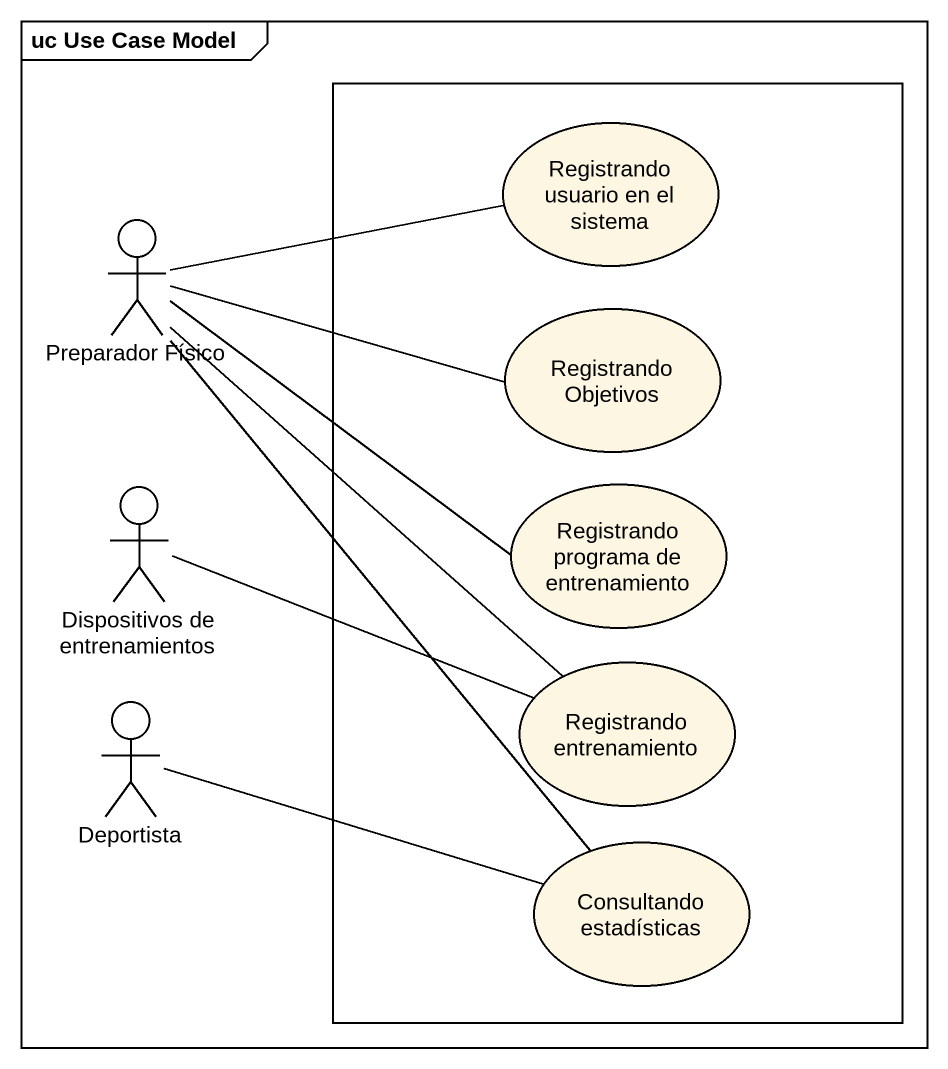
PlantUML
@startuml
mainframe uc Use Case Model
rectangle " " as rectangle1 {
  usecase "Registrando usuario en el sistema" as Registrando_usuario_en_el
  usecase "Registrando Objetivos" as Registrando_Objetivos
  usecase "Registrando programa de entrenamiento" as Registrando_programa_de
  usecase "Registrando entrenamiento" as Registrando_entrenamiento
  usecase "Consultando estadísticas" as Consultando_estadísticas
}
actor "Preparador Físico" as Preparador_Físico
actor "Dispositivos de entrenamientos" as Dispositivos_de
actor Deportista
Preparador_Físico -right- Registrando_usuario_en_el
Preparador_Físico -right- Registrando_Objetivos
Preparador_Físico -right- Registrando_programa_de
Preparador_Físico -- Registrando_entrenamiento
Preparador_Físico -- Consultando_estadísticas
Dispositivos_de -right- Registrando_entrenamiento
Deportista -right- Consultando_estadísticas
@enduml
